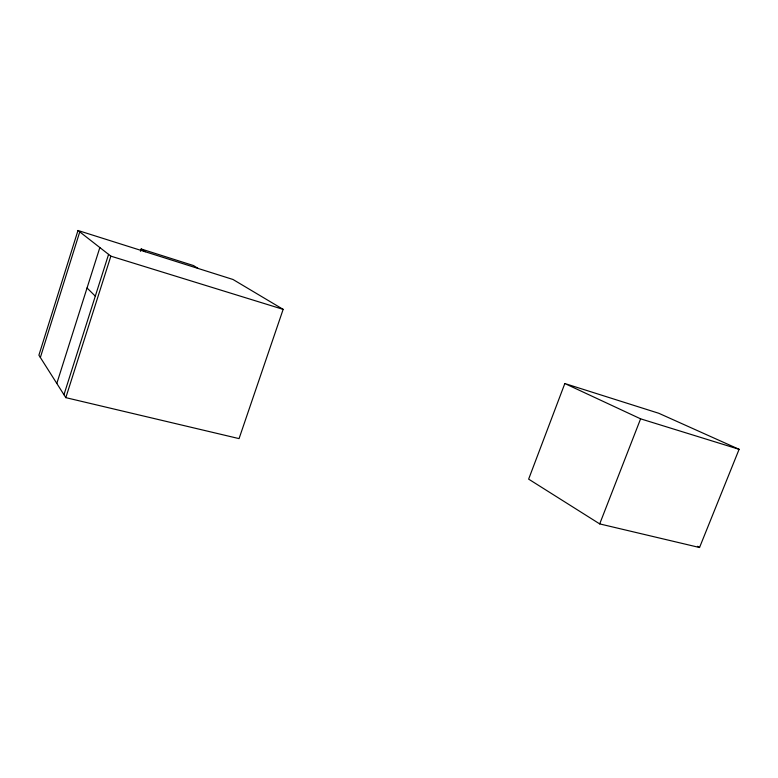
<?xml version="1.0" encoding="UTF-8"?>
<svg xmlns="http://www.w3.org/2000/svg" width="778" height="778" viewBox="0 0 778 778"><rect width="100%" height="100%" fill="white"/><g stroke="black" fill="none" stroke-linecap="round" stroke-linejoin="round"><path stroke-width="1.17" d="M77.985 230.483L38.9 355.186L65.819 397.646L239.06 438.617L283.153 309.362L232.982 279.477L77.985 230.483L110.865 256.156L283.153 309.362M40.359 357.491L79.764 231.873M56.813 383.437L99.847 247.56M63.961 394.709L108.58 254.387M65.819 397.646L110.865 256.156M140.439 251.294L141.188 248.989L193.508 265.561L198.186 268.478M564.828 383.535L528.641 479.131L599.702 523.905L699.539 547.518L739.1 449.314L658.801 413.283L564.828 383.535L640.605 418.836L739.1 449.314M599.702 523.905L640.605 418.836M697.458 546.302L699.539 547.518M141.188 248.989L145.272 251.751M87.048 287.986L95.305 296.146"/></g></svg>
